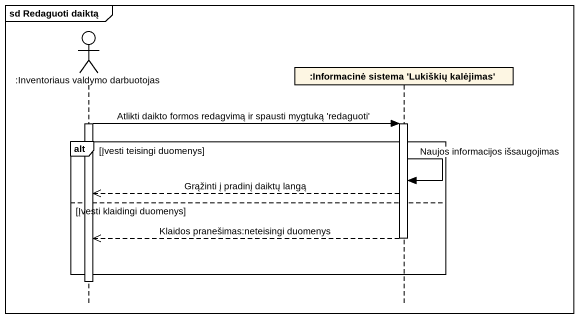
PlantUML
@startuml
mainframe sd Redaguoti daiktą
hide footbox
actor ":Inventoriaus valdymo darbuotojas" as Inventoriaus_valdymo
participant ":Informacinė sistema 'Lukiškių kalėjimas'" as Informacinė_sistema

activate Inventoriaus_valdymo
Inventoriaus_valdymo -> Informacinė_sistema : Atlikti daikto formos redagvimą ir spausti mygtuką 'redaguoti'
activate Informacinė_sistema
alt Įvesti teisingi duomenys
  Informacinė_sistema -> Informacinė_sistema : Naujos informacijos išsaugojimas
  Informacinė_sistema -->> Inventoriaus_valdymo : Grąžinti į pradinį daiktų langą
else Įvesti klaidingi duomenys
  Informacinė_sistema -->> Inventoriaus_valdymo : Klaidos pranešimas:neteisingi duomenys
  deactivate Informacinė_sistema
end
deactivate Inventoriaus_valdymo
@enduml
